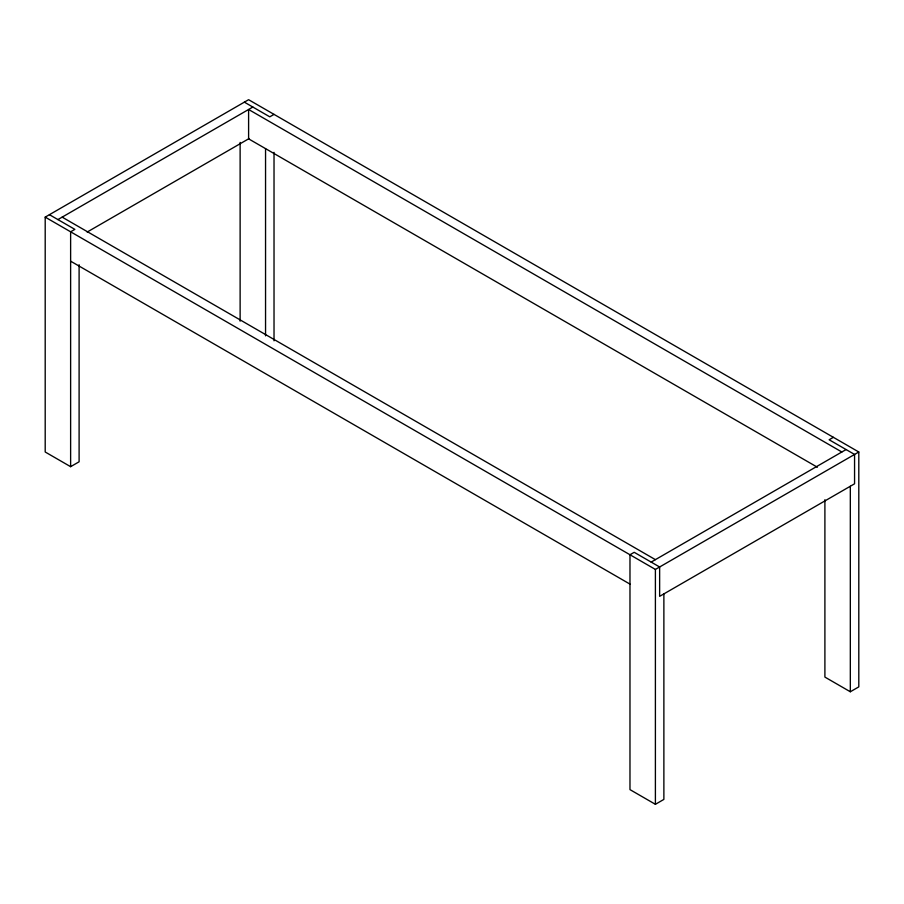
<?xml version="1.0" encoding="UTF-8"?>
<svg xmlns="http://www.w3.org/2000/svg" width="904" height="904" viewBox="0 0 904 904"><rect width="100%" height="100%" fill="white"/><g stroke="black" fill="none" stroke-linecap="round" stroke-linejoin="round"><path stroke-width="1.36" d="M79.1 264.725L79.1 461.786L70.625 466.679L45.2 452L45.2 217.129L248.6 99.7L858.8 452L858.8 686.87L850.325 691.763L824.9 677.085L824.9 499.72M57.912 219.582L252.837 107.045M274.025 114.379L269.787 116.831L244.362 102.152M87.157 232.057L249.188 138.515M833.375 437.321L829.137 439.762L854.562 454.441L854.562 483.798L659.637 596.346L659.637 566.989L634.212 552.31L629.975 554.751L629.975 789.621L655.4 804.3L663.875 799.407L663.875 593.894M651.162 562.096L846.087 449.548M45.2 217.129L655.4 569.43L858.8 452M841.85 452L248.6 109.486L248.6 138.843L817.385 467.232M62.15 217.129L655.4 559.644M49.437 214.689L74.862 229.367L70.625 231.808L70.625 466.679M70.625 261.177L629.975 584.108M850.325 486.25L850.325 691.763M655.4 569.43L655.4 804.3M274.025 152.358L274.025 340.808M265.55 148.629L265.55 335.847M240.125 142.403L240.125 321.169"/></g></svg>
